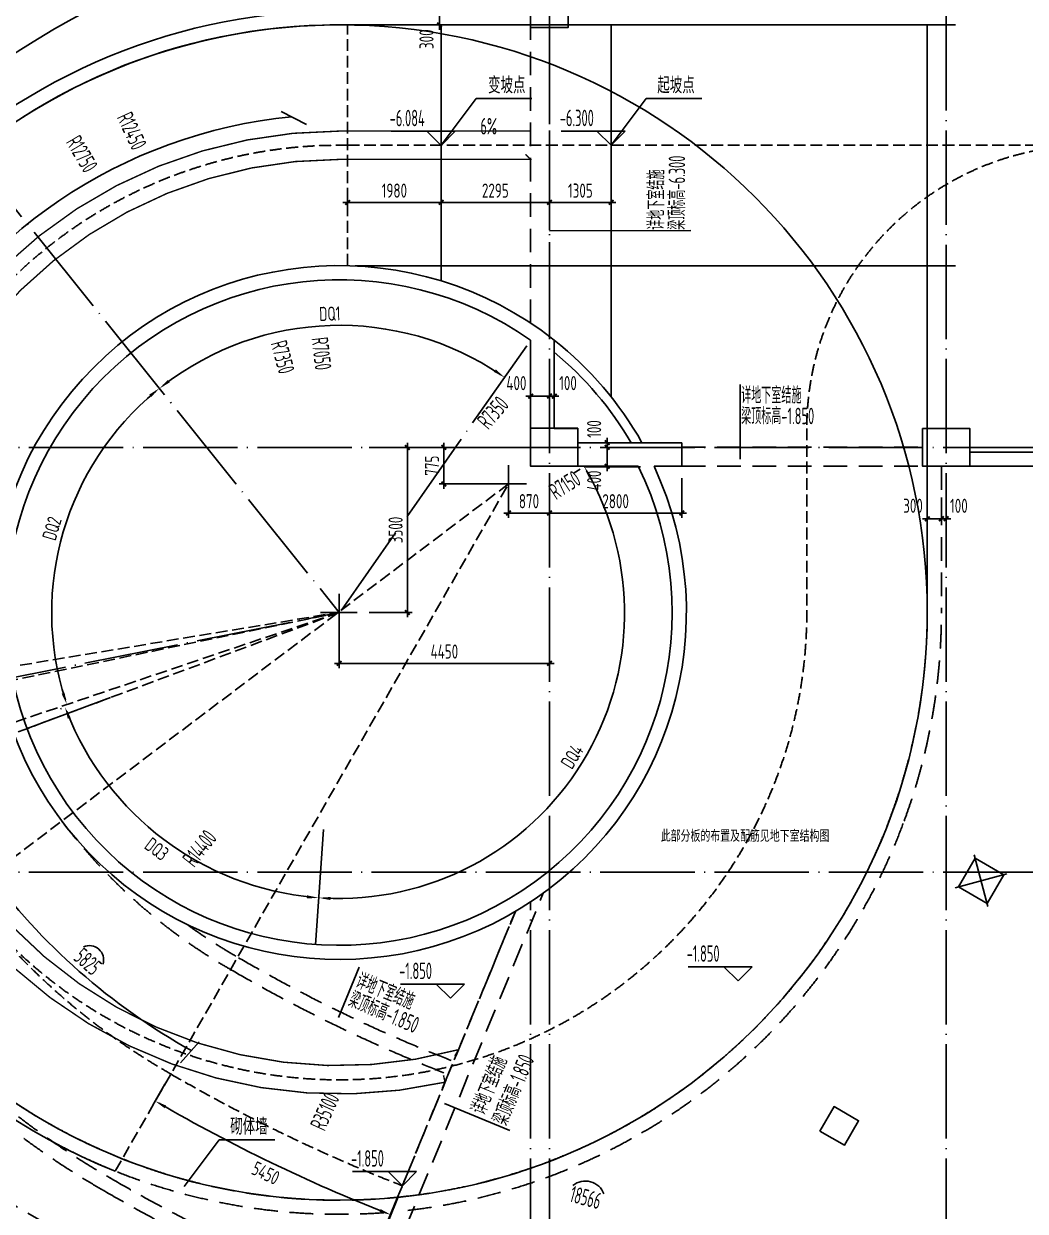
# Model space of a CAD drawing. Extents: x -351812 to 1760238, y -3195696 to 63241.
# Drawn here: x 452041 to 473246, y -1624896 to -1599737 of the extents above; entities that cross this region are included whole.
import ezdxf

# ---------------------------------------------------------------- set-up
doc = ezdxf.new("R2010")
doc.units = 0
doc.header["$LTSCALE"] = 1000
doc.header["$MEASUREMENT"] = 0
for name, pattern in [('DASH', [0.35, 0.25, -0.1]), ('DASHED', [0.75, 0.5, -0.25]), ('DOTE', [2.42, 2, -0.2, 0.02, -0.2])]:
    doc.linetypes.add(name, pattern=pattern)
for name, color, linetype in [('01-标注_尺寸', 124, 'Continuous'), ('01-标注_标高', 200, 'Continuous'), ('01-标注_符号', 200, 'Continuous'), ('02-TEXT_标注', 130, 'Continuous'), ('A-E_楼梯', 171, 'Continuous'), ('A_AXIS-轴线', 1, 'DOTE'), ('A_STR-砌块墙', 121, 'Continuous'), ('A_STR-砼墙', 51, 'Continuous'), ('A_STR-砼柱', 51, 'Continuous'), ('BEAM', 4, 'DASHED'), ('DIM', 3, 'Continuous'), ('FLOOR_REIN', 1, 'Continuous'), ('FLOOR_UP_REIN', 13, 'Continuous'), ('TEXT', 7, 'Continuous')]:
    doc.layers.add(name, color=color, linetype=linetype)
doc.layers.add('04-不打印_辅助线', color=165, linetype='Continuous', plot=False)
doc.layers.add('DIM_MODI', color=6, linetype='Continuous', plot=False)
doc.styles.add('_TCH_DIM', font='ROS1', dxfattribs={"width": 0.8, "bigfont": 'JD'})
doc.styles.add('TSSD_Dimension', font='tssdeng.shx', dxfattribs={"width": 0.7, "bigfont": 'hztxt.shx'})
doc.styles.add('TSSD_Rein', font='tssdeng.shx', dxfattribs={"width": 0.7, "bigfont": 'hztxt.shx'})
doc.dimstyles.new('TSAN_100_100', dxfattribs={"dimtxt": 300, "dimasz": 100, "dimexe": 100, "dimexo": 250, "dimgap": 100, "dimtad": 2, "dimzin": 0, "dimdsep": 46, "dimtxsty": 'TSSD_Dimension', "dimblk": 'CLOSEDBLANK', "dimcen": 0, "dimdle": 100, "dimclrt": 7, "dimazin": 0, "dimtfac": 1, "dimtix": 1, "dimtmove": 2, "dimatfit": 3, "dimldrblk": 'CLOSEDBLANK', "dimfxl": 1, "dimtolj": 1, "dimtzin": 0, "dimarcsym": 0})
doc.dimstyles.new('TSAN_50_100', dxfattribs={"dimtxt": 350, "dimasz": 100, "dimexe": 100, "dimexo": 250, "dimgap": 100, "dimtad": 2, "dimlfac": 0.5, "dimzin": 0, "dimdsep": 46, "dimtxsty": 'TSSD_Dimension', "dimblk": 'CLOSEDBLANK', "dimblk1": 'CLOSEDBLANK', "dimblk2": 'CLOSEDBLANK', "dimcen": 0, "dimdle": 100, "dimclrt": 7, "dimadec": 0, "dimazin": 0, "dimtfac": 1, "dimtdec": 0, "dimtix": 1, "dimtmove": 2, "dimatfit": 3, "dimldrblk": 'CLOSEDBLANK', "dimfxl": 1, "dimtolj": 1, "dimtzin": 0, "dimarcsym": 0})
doc.dimstyles.new('TSSD_100_100', dxfattribs={"dimtxt": 300, "dimasz": 100, "dimexe": 100, "dimexo": 250, "dimgap": 100, "dimtad": 1, "dimdec": 0, "dimzin": 0, "dimdsep": 46, "dimtxsty": 'TSSD_Dimension', "dimblk": 'ARCHTICK', "dimblk1": 'ARCHTICK', "dimblk2": 'ARCHTICK', "dimcen": 0, "dimdle": 100, "dimclrt": 7, "dimadec": 0, "dimazin": 0, "dimtfac": 1, "dimtdec": 0, "dimtix": 1, "dimtmove": 2, "dimatfit": 3, "dimfxl": 1, "dimtolj": 1, "dimtzin": 0, "dimarcsym": 0})

# ---------------------------------------------------------------- blocks, each defined once
blk = doc.blocks.new('_ClosedBlank')
at = {"color": 0}
blk.add_lwpolyline([(0, 0, 0, 0.658, 0), (-2.5, 0, 0.658, 0.658, 0)], format="xyseb", dxfattribs=at)
blk = doc.blocks.new('*D231')
at = {"layer": 'Defpoints', "color": 0, "transparency": 16777216}
for p in [(662275, -1615484), (659355, -1615724), (663898, -1616441), (660231, -1617603), (666712, -1629133)]:
    blk.add_point(p, dxfattribs=at)
at = {"layer": 'DIM', "color": 0, "lineweight": -2, "transparency": 16777216}
blk.add_line((663844, -1616197), (663588, -1615040), dxfattribs=at)
blk.add_arc((667720, -1633681), 18994, 102.8017, 114.6769, dxfattribs=at)
at = {"layer": 'DIM', "color": 0, "lineweight": -2, "transparency": 16777216, "xscale": 100, "yscale": 100, "zscale": 100}
for p, rotation in [((663609, -1615137), 12.65083856038413), ((659700, -1616464), 204.8277665480885)]:
    blk.add_blockref('_ClosedBlank', p, dxfattribs=dict(at, rotation=rotation))
blk = doc.blocks.new('*D232')
at = {"layer": 'Defpoints', "color": 0, "transparency": 16777216}
for p in [(659355, -1615724), (657265, -1617487), (660231, -1617603), (653938, -1621626), (662721, -1631210)]:
    blk.add_point(p, dxfattribs=at)
at = {"layer": 'DIM', "color": 0, "lineweight": -2, "transparency": 16777216}
blk.add_line((653769, -1621442), (652965, -1620564), dxfattribs=at)
blk.add_arc((670550, -1639755), 25929, 115.1996, 132.279, dxfattribs=at)
at = {"layer": 'DIM', "color": 0, "lineweight": -2, "transparency": 16777216, "xscale": 100, "yscale": 100, "zscale": 100}
for p, rotation in [((659600, -1616250), 25.08907469892054), ((653032, -1620637), 222.3895292375906)]:
    blk.add_blockref('_ClosedBlank', p, dxfattribs=dict(at, rotation=rotation))
blk = doc.blocks.new('_FZHK')
blk.add_lwpolyline([(-0.5, -0.5), (0.5, -0.5), (0.5, 0.5), (-0.5, 0.5)], close=True)
blk = doc.blocks.new('700x700方柱')
at = {"layer": '04-不打印_辅助线'}
for p, q in [((-400, -400), (400, 400)), ((-400, 400), (400, -400))]:
    blk.add_line(p, q, dxfattribs=at)
at = {"layer": 'A_STR-砼柱', "xscale": 700, "yscale": 700, "zscale": 700}
blk.add_blockref('_FZHK', (0, 0), dxfattribs=at)
blk = doc.blocks.new('_ArchTick')
at = {"color": 0, "linetype": 'ByBlock', "const_width": 0.4}
blk.add_lwpolyline([(-0.5, -0.5), (0.5, 0.5)], dxfattribs=at)
blk = doc.blocks.new('*D404')
at = {"layer": '01-标注_尺寸', "color": 0, "lineweight": -2, "transparency": 16777216}
for p, q in [((458798, -1603522), (460978, -1603522)), ((458898, -1603740), (458898, -1603422)), ((460878, -1603740), (460878, -1603422))]:
    blk.add_line(p, q, dxfattribs=at)
at = {"layer": 'Defpoints', "color": 0, "transparency": 16777216}
for p in [(460878, -1603522), (458898, -1603990), (460878, -1603990)]:
    blk.add_point(p, dxfattribs=at)
at = {"layer": '01-标注_尺寸', "color": 0, "lineweight": -2, "transparency": 16777216, "xscale": 100, "yscale": 100, "zscale": 100, "rotation": 180}
blk.add_blockref('_ArchTick', (458898, -1603522), dxfattribs=at)
at = {"layer": '01-标注_尺寸', "color": 0, "lineweight": -2, "transparency": 16777216, "xscale": 100, "yscale": 100, "zscale": 100}
blk.add_blockref('_ArchTick', (460878, -1603522), dxfattribs=at)
at = {"layer": '01-标注_尺寸', "color": 7, "transparency": 16777216, "insert": (459888, -1603272), "char_height": 300, "attachment_point": 5, "style": 'TSSD_Dimension'}
blk.add_mtext('\\A1;1980', dxfattribs=at)
blk = doc.blocks.new('*D405')
at = {"layer": '01-标注_尺寸', "color": 0, "lineweight": -2, "transparency": 16777216}
for p, q in [((460778, -1603522), (463273, -1603522)), ((460878, -1603740), (460878, -1603422)), ((463173, -1603740), (463173, -1603422))]:
    blk.add_line(p, q, dxfattribs=at)
at = {"layer": 'Defpoints', "color": 0, "transparency": 16777216}
for p in [(463173, -1603522), (460878, -1603990), (463173, -1603990)]:
    blk.add_point(p, dxfattribs=at)
at = {"layer": '01-标注_尺寸', "color": 0, "lineweight": -2, "transparency": 16777216, "xscale": 100, "yscale": 100, "zscale": 100, "rotation": 180}
blk.add_blockref('_ArchTick', (460878, -1603522), dxfattribs=at)
at = {"layer": '01-标注_尺寸', "color": 0, "lineweight": -2, "transparency": 16777216, "xscale": 100, "yscale": 100, "zscale": 100}
blk.add_blockref('_ArchTick', (463173, -1603522), dxfattribs=at)
at = {"layer": '01-标注_尺寸', "color": 7, "transparency": 16777216, "insert": (462026, -1603272), "char_height": 300, "attachment_point": 5, "style": 'TSSD_Dimension'}
blk.add_mtext('\\A1;2295', dxfattribs=at)
blk = doc.blocks.new('*D406')
at = {"layer": '01-标注_尺寸', "color": 0, "lineweight": -2, "transparency": 16777216}
for p, q in [((463073, -1603522), (464578, -1603522)), ((463173, -1603740), (463173, -1603422)), ((464478, -1603740), (464478, -1603422))]:
    blk.add_line(p, q, dxfattribs=at)
at = {"layer": 'Defpoints', "color": 0, "transparency": 16777216}
for p in [(464478, -1603522), (463173, -1603990), (464478, -1603990)]:
    blk.add_point(p, dxfattribs=at)
at = {"layer": '01-标注_尺寸', "color": 0, "lineweight": -2, "transparency": 16777216, "xscale": 100, "yscale": 100, "zscale": 100, "rotation": 180}
blk.add_blockref('_ArchTick', (463173, -1603522), dxfattribs=at)
at = {"layer": '01-标注_尺寸', "color": 0, "lineweight": -2, "transparency": 16777216, "xscale": 100, "yscale": 100, "zscale": 100}
blk.add_blockref('_ArchTick', (464478, -1603522), dxfattribs=at)
at = {"layer": '01-标注_尺寸', "color": 7, "transparency": 16777216, "insert": (463826, -1603272), "char_height": 300, "attachment_point": 5, "style": 'TSSD_Dimension'}
blk.add_mtext('\\A1;1305', dxfattribs=at)
blk = doc.blocks.new('*D409')
at = {"layer": '01-标注_尺寸', "color": 0, "lineweight": -2, "transparency": 16777216}
for p, q in [((460936, -1609588), (460936, -1608613)), ((462053, -1608713), (460836, -1608713)), ((462053, -1609488), (460836, -1609488))]:
    blk.add_line(p, q, dxfattribs=at)
at = {"layer": 'Defpoints', "color": 0, "transparency": 16777216}
for p in [(460936, -1608713), (462303, -1608713), (462303, -1609488)]:
    blk.add_point(p, dxfattribs=at)
at = {"layer": '01-标注_尺寸', "color": 0, "lineweight": -2, "transparency": 16777216, "xscale": 100, "yscale": 100, "zscale": 100}
for p, rotation in [((460936, -1608713), 90), ((460936, -1609488), 270)]:
    blk.add_blockref('_ArchTick', p, dxfattribs=dict(at, rotation=rotation))
at = {"layer": '01-标注_尺寸', "color": 7, "transparency": 16777216, "insert": (460686, -1609100), "char_height": 300, "attachment_point": 5, "rotation": 90, "style": 'TSSD_Dimension'}
blk.add_mtext('\\A1;775', dxfattribs=at)
blk = doc.blocks.new('*D410')
at = {"layer": '01-标注_尺寸', "color": 0, "lineweight": -2, "transparency": 16777216}
for p, q in [((462303, -1609738), (462303, -1610203)), ((463173, -1609738), (463173, -1610203)), ((462203, -1610103), (463273, -1610103))]:
    blk.add_line(p, q, dxfattribs=at)
at = {"layer": 'Defpoints', "color": 0, "transparency": 16777216}
for p in [(462303, -1609488), (463173, -1609488), (463173, -1610103)]:
    blk.add_point(p, dxfattribs=at)
at = {"layer": '01-标注_尺寸', "color": 0, "lineweight": -2, "transparency": 16777216, "xscale": 100, "yscale": 100, "zscale": 100, "rotation": 180}
blk.add_blockref('_ArchTick', (462303, -1610103), dxfattribs=at)
at = {"layer": '01-标注_尺寸', "color": 0, "lineweight": -2, "transparency": 16777216, "xscale": 100, "yscale": 100, "zscale": 100}
blk.add_blockref('_ArchTick', (463173, -1610103), dxfattribs=at)
at = {"layer": '01-标注_尺寸', "color": 7, "transparency": 16777216, "insert": (462738, -1609853), "char_height": 300, "attachment_point": 5, "style": 'TSSD_Dimension'}
blk.add_mtext('\\A1;870', dxfattribs=at)
blk = doc.blocks.new('*D411')
at = {"layer": '01-标注_尺寸', "color": 0, "lineweight": -2, "transparency": 16777216}
for p, q in [((463173, -1609363), (463173, -1610203)), ((465974, -1609363), (465974, -1610203)), ((463073, -1610103), (466074, -1610103))]:
    blk.add_line(p, q, dxfattribs=at)
at = {"layer": 'Defpoints', "color": 0, "transparency": 16777216}
for p in [(463173, -1609113), (465974, -1609113), (465974, -1610103)]:
    blk.add_point(p, dxfattribs=at)
at = {"layer": '01-标注_尺寸', "color": 0, "lineweight": -2, "transparency": 16777216, "xscale": 100, "yscale": 100, "zscale": 100, "rotation": 180}
blk.add_blockref('_ArchTick', (463173, -1610103), dxfattribs=at)
at = {"layer": '01-标注_尺寸', "color": 0, "lineweight": -2, "transparency": 16777216, "xscale": 100, "yscale": 100, "zscale": 100}
blk.add_blockref('_ArchTick', (465974, -1610103), dxfattribs=at)
at = {"layer": '01-标注_尺寸', "color": 7, "transparency": 16777216, "insert": (464573, -1609853), "char_height": 300, "attachment_point": 5, "style": 'TSSD_Dimension'}
blk.add_mtext('\\A1;2800', dxfattribs=at)
blk = doc.blocks.new('*D412')
at = {"layer": '01-标注_尺寸', "color": 0, "lineweight": -2, "transparency": 16777216}
for p, q in [((462773, -1607355), (462773, -1607726)), ((463173, -1607355), (463173, -1607726)), ((462673, -1607626), (463273, -1607626))]:
    blk.add_line(p, q, dxfattribs=at)
at = {"layer": 'Defpoints', "color": 0, "transparency": 16777216}
for p in [(462773, -1607105), (463173, -1607105), (463173, -1607626)]:
    blk.add_point(p, dxfattribs=at)
at = {"layer": '01-标注_尺寸', "color": 0, "lineweight": -2, "transparency": 16777216, "xscale": 100, "yscale": 100, "zscale": 100, "rotation": 180}
blk.add_blockref('_ArchTick', (462773, -1607626), dxfattribs=at)
at = {"layer": '01-标注_尺寸', "color": 0, "lineweight": -2, "transparency": 16777216, "xscale": 100, "yscale": 100, "zscale": 100}
blk.add_blockref('_ArchTick', (463173, -1607626), dxfattribs=at)
at = {"layer": '01-标注_尺寸', "color": 7, "transparency": 16777216, "insert": (462472, -1607351), "char_height": 300, "attachment_point": 5, "style": 'TSSD_Dimension'}
blk.add_mtext('\\A1;400', dxfattribs=at)
blk = doc.blocks.new('*D413')
at = {"layer": '01-标注_尺寸', "color": 0, "lineweight": -2, "transparency": 16777216}
for p, q in [((463173, -1607355), (463173, -1607726)), ((463273, -1607355), (463273, -1607726)), ((463173, -1607626), (463073, -1607626)), ((463173, -1607626), (463273, -1607626)), ((463273, -1607626), (463373, -1607626))]:
    blk.add_line(p, q, dxfattribs=at)
at = {"layer": 'Defpoints', "color": 0, "transparency": 16777216}
for p in [(463173, -1607105), (463273, -1607105), (463273, -1607626)]:
    blk.add_point(p, dxfattribs=at)
at = {"layer": '01-标注_尺寸', "color": 0, "lineweight": -2, "transparency": 16777216, "xscale": 100, "yscale": 100, "zscale": 100}
blk.add_blockref('_ArchTick', (463173, -1607626), dxfattribs=at)
at = {"layer": '01-标注_尺寸', "color": 0, "lineweight": -2, "transparency": 16777216, "xscale": 100, "yscale": 100, "zscale": 100, "rotation": 180}
blk.add_blockref('_ArchTick', (463273, -1607626), dxfattribs=at)
at = {"layer": '01-标注_尺寸', "color": 7, "transparency": 16777216, "insert": (463564, -1607351), "char_height": 300, "attachment_point": 5, "style": 'TSSD_Dimension'}
blk.add_mtext('\\A1;100', dxfattribs=at)
blk = doc.blocks.new('*D414')
at = {"layer": '01-标注_尺寸', "color": 0, "lineweight": -2, "transparency": 16777216}
for p, q in [((464393, -1609213), (464393, -1608613)), ((464969, -1608713), (464293, -1608713)), ((464969, -1609113), (464293, -1609113))]:
    blk.add_line(p, q, dxfattribs=at)
at = {"layer": 'Defpoints', "color": 0, "transparency": 16777216}
for p in [(464393, -1608713), (465219, -1608713), (465219, -1609113)]:
    blk.add_point(p, dxfattribs=at)
at = {"layer": '01-标注_尺寸', "color": 0, "lineweight": -2, "transparency": 16777216, "xscale": 100, "yscale": 100, "zscale": 100}
for p, rotation in [((464393, -1608713), 90), ((464393, -1609113), 270)]:
    blk.add_blockref('_ArchTick', p, dxfattribs=dict(at, rotation=rotation))
at = {"layer": '01-标注_尺寸', "color": 7, "transparency": 16777216, "insert": (464118, -1609415), "char_height": 300, "attachment_point": 5, "rotation": 90, "style": 'TSSD_Dimension'}
blk.add_mtext('\\A1;400', dxfattribs=at)
blk = doc.blocks.new('*D415')
at = {"layer": '01-标注_尺寸', "color": 0, "lineweight": -2, "transparency": 16777216}
for p, q in [((464969, -1608613), (464293, -1608613)), ((464393, -1608613), (464393, -1608513)), ((464393, -1608713), (464393, -1608613)), ((464969, -1608713), (464293, -1608713)), ((464393, -1608713), (464393, -1608813))]:
    blk.add_line(p, q, dxfattribs=at)
at = {"layer": 'Defpoints', "color": 0, "transparency": 16777216}
for p in [(464393, -1608613), (465219, -1608613), (465219, -1608713)]:
    blk.add_point(p, dxfattribs=at)
at = {"layer": '01-标注_尺寸', "color": 0, "lineweight": -2, "transparency": 16777216, "xscale": 100, "yscale": 100, "zscale": 100}
for p, rotation in [((464393, -1608613), 270), ((464393, -1608713), 90)]:
    blk.add_blockref('_ArchTick', p, dxfattribs=dict(at, rotation=rotation))
at = {"layer": '01-标注_尺寸', "color": 7, "transparency": 16777216, "insert": (464118, -1608323), "char_height": 300, "attachment_point": 5, "rotation": 90, "style": 'TSSD_Dimension'}
blk.add_mtext('\\A1;100', dxfattribs=at)
blk = doc.blocks.new('*D416')
at = {"layer": '01-标注_尺寸', "color": 0, "lineweight": -2, "transparency": 16777216}
for p, q in [((471172, -1609777), (471172, -1610324)), ((471472, -1609777), (471472, -1610324)), ((471072, -1610224), (471572, -1610224))]:
    blk.add_line(p, q, dxfattribs=at)
at = {"layer": 'Defpoints', "color": 0, "transparency": 16777216}
for p in [(471172, -1609527), (471472, -1609527), (471472, -1610224)]:
    blk.add_point(p, dxfattribs=at)
at = {"layer": '01-标注_尺寸', "color": 0, "lineweight": -2, "transparency": 16777216, "xscale": 100, "yscale": 100, "zscale": 100}
for p, rotation in [((471172, -1610224), 179.976100455434), ((471472, -1610224), 359.976100455434)]:
    blk.add_blockref('_ArchTick', p, dxfattribs=dict(at, rotation=rotation))
at = {"layer": '01-标注_尺寸', "color": 7, "transparency": 16777216, "insert": (470870, -1609949), "char_height": 300, "attachment_point": 5, "rotation": 359.9761, "style": 'TSSD_Dimension'}
blk.add_mtext('\\A1;300', dxfattribs=at)
blk = doc.blocks.new('*D417')
at = {"layer": '01-标注_尺寸', "color": 0, "lineweight": -2, "transparency": 16777216}
for p, q in [((471472, -1609777), (471472, -1610324)), ((471572, -1609777), (471572, -1610324)), ((471472, -1610224), (471372, -1610224)), ((471472, -1610224), (471572, -1610224)), ((471572, -1610224), (471672, -1610225))]:
    blk.add_line(p, q, dxfattribs=at)
at = {"layer": 'Defpoints', "color": 0, "transparency": 16777216}
for p in [(471472, -1609527), (471573, -1609527), (471572, -1610224)]:
    blk.add_point(p, dxfattribs=at)
at = {"layer": '01-标注_尺寸', "color": 0, "lineweight": -2, "transparency": 16777216, "xscale": 100, "yscale": 100, "zscale": 100}
for p, rotation in [((471472, -1610224), 359.9761004554954), ((471572, -1610224), 179.9761004554954)]:
    blk.add_blockref('_ArchTick', p, dxfattribs=dict(at, rotation=rotation))
at = {"layer": '01-标注_尺寸', "color": 7, "transparency": 16777216, "insert": (471841, -1609950), "char_height": 300, "attachment_point": 5, "rotation": 359.9761, "style": 'TSSD_Dimension'}
blk.add_mtext('\\A1;100', dxfattribs=at)
blk = doc.blocks.new('*D418')
at = {"layer": '01-标注_尺寸', "color": 0, "lineweight": -2, "transparency": 16777216}
for p, q in [((461477, -1599463), (460743, -1599463)), ((460843, -1599863), (460843, -1599363)), ((461477, -1599763), (460743, -1599763))]:
    blk.add_line(p, q, dxfattribs=at)
at = {"layer": 'Defpoints', "color": 0, "transparency": 16777216}
for p in [(460843, -1599463), (461727, -1599463), (461727, -1599763)]:
    blk.add_point(p, dxfattribs=at)
at = {"layer": '01-标注_尺寸', "color": 0, "lineweight": -2, "transparency": 16777216, "xscale": 100, "yscale": 100, "zscale": 100}
for p, rotation in [((460843, -1599463), 90), ((460843, -1599763), 270)]:
    blk.add_blockref('_ArchTick', p, dxfattribs=dict(at, rotation=rotation))
at = {"layer": '01-标注_尺寸', "color": 7, "transparency": 16777216, "insert": (460568, -1600064), "char_height": 300, "attachment_point": 5, "rotation": 90, "style": 'TSSD_Dimension'}
blk.add_mtext('\\A1;300', dxfattribs=at)
blk = doc.blocks.new('*D427')
at = {"layer": '01-标注_尺寸', "color": 0, "lineweight": -2, "transparency": 16777216}
for p, q in [((458721, -1612444), (458721, -1613388)), ((463173, -1612444), (463173, -1613388)), ((458621, -1613288), (463273, -1613288))]:
    blk.add_line(p, q, dxfattribs=at)
at = {"layer": 'Defpoints', "color": 0, "transparency": 16777216}
for p in [(458721, -1612194), (463173, -1612194), (463173, -1613288)]:
    blk.add_point(p, dxfattribs=at)
at = {"layer": '01-标注_尺寸', "color": 0, "lineweight": -2, "transparency": 16777216, "xscale": 100, "yscale": 100, "zscale": 100, "rotation": 180}
blk.add_blockref('_ArchTick', (458721, -1613288), dxfattribs=at)
at = {"layer": '01-标注_尺寸', "color": 0, "lineweight": -2, "transparency": 16777216, "xscale": 100, "yscale": 100, "zscale": 100}
blk.add_blockref('_ArchTick', (463173, -1613288), dxfattribs=at)
at = {"layer": '01-标注_尺寸', "color": 7, "transparency": 16777216, "insert": (460947, -1613038), "char_height": 300, "attachment_point": 5, "style": 'TSSD_Dimension'}
blk.add_mtext('\\A1;4450', dxfattribs=at)
blk = doc.blocks.new('*D428')
at = {"layer": '01-标注_尺寸', "color": 0, "lineweight": -2, "transparency": 16777216}
for p, q in [((460164, -1612311), (460164, -1608613)), ((459351, -1608713), (460264, -1608713)), ((459351, -1612211), (460264, -1612211))]:
    blk.add_line(p, q, dxfattribs=at)
at = {"layer": 'Defpoints', "color": 0, "transparency": 16777216}
for p in [(459101, -1608713), (460164, -1608713), (459101, -1612211)]:
    blk.add_point(p, dxfattribs=at)
at = {"layer": '01-标注_尺寸', "color": 0, "lineweight": -2, "transparency": 16777216, "xscale": 100, "yscale": 100, "zscale": 100}
for p, rotation in [((460164, -1608713), 90), ((460164, -1612211), 270)]:
    blk.add_blockref('_ArchTick', p, dxfattribs=dict(at, rotation=rotation))
at = {"layer": '01-标注_尺寸', "color": 7, "transparency": 16777216, "insert": (459914, -1610462), "char_height": 300, "attachment_point": 5, "rotation": 90, "style": 'TSSD_Dimension'}
blk.add_mtext('\\A1;3500', dxfattribs=at)
blk = doc.blocks.new('*D349')
at = {"layer": 'Defpoints', "color": 0, "transparency": 16777216}
for p in [(472829, -1591664), (455155, -1621988), (456444, -1623449), (460057, -1624356)]:
    blk.add_point(p, dxfattribs=at)
at = {"layer": 'DIM', "color": 0, "lineweight": -2, "transparency": 16777216}
for p, q in [((455029, -1622204), (454772, -1622645)), ((459966, -1624589), (459780, -1625065))]:
    blk.add_line(p, q, dxfattribs=at)
blk.add_arc((472829, -1591664), 35760, 239.9242, 248.5002, dxfattribs=at)
at = {"layer": 'DIM', "color": 0, "lineweight": -2, "transparency": 16777216, "xscale": 100, "yscale": 100, "zscale": 100}
for p, rotation in [((454822, -1622559), 149.8440523097592), ((459817, -1624972), 338.5803286488447)]:
    blk.add_blockref('_ClosedBlank', p, dxfattribs=dict(at, rotation=rotation))
at = {"layer": 'DIM', "color": 7, "transparency": 16777216, "insert": (457164, -1624088), "char_height": 300, "attachment_point": 5, "rotation": 334.2122, "style": 'TSSD_Dimension'}
blk.add_mtext('\\A1;5450', dxfattribs=at)
blk = doc.blocks.new('*D508')
at = {"layer": 'Defpoints', "color": 0, "transparency": 16777216}
for p in [(463909, -1609122), (458712, -1612220), (462402, -1617015), (458287, -1618255)]:
    blk.add_point(p, dxfattribs=at)
at = {"layer": 'DIM', "color": 0, "lineweight": -2, "transparency": 16777216}
for p, q in [((463694, -1609250), (463823, -1609173)), ((458304, -1618006), (458294, -1618156))]:
    blk.add_line(p, q, dxfattribs=at)
blk.add_arc((458712, -1612220), 6050, 266.9129, 29.8599, dxfattribs=at)
at = {"layer": 'DIM', "color": 0, "lineweight": -2, "transparency": 16777216, "xscale": 100, "yscale": 100, "zscale": 100}
for p, rotation in [((463909, -1609122), 120.3334637267242), ((458287, -1618255), 176.4393372924937)]:
    blk.add_blockref('_ClosedBlank', p, dxfattribs=dict(at, rotation=rotation))
at = {"layer": 'DIM', "color": 7, "transparency": 16777216, "insert": (463652, -1615261), "char_height": 300, "attachment_point": 5, "rotation": 58.3864, "style": 'TSSD_Dimension'}
blk.add_mtext('\\A1;DQ4', dxfattribs=at)
blk = doc.blocks.new('*D509')
at = {"layer": 'Defpoints', "color": 0, "transparency": 16777216}
for p in [(458752, -1612045), (453072, -1614157), (454136, -1616226), (458299, -1618087)]:
    blk.add_point(p, dxfattribs=at)
at = {"layer": 'DIM', "color": 0, "lineweight": -2, "transparency": 16777216}
for p, q in [((452838, -1614244), (452820, -1614250)), ((458280, -1618337), (458279, -1618355))]:
    blk.add_line(p, q, dxfattribs=at)
blk.add_arc((458752, -1612045), 6228, 201.3166, 264.7904, dxfattribs=at)
at = {"layer": 'DIM', "color": 0, "lineweight": -2, "transparency": 16777216, "xscale": 100, "yscale": 100, "zscale": 100}
for p, rotation in [((452914, -1614215), 110.8566846780714), ((458286, -1618256), 355.2503691361796)]:
    blk.add_blockref('_ClosedBlank', p, dxfattribs=dict(at, rotation=rotation))
at = {"layer": 'DIM', "color": 7, "transparency": 16777216, "insert": (454858, -1617222), "char_height": 300, "attachment_point": 5, "rotation": 323.0535, "style": 'TSSD_Dimension'}
blk.add_mtext('\\A1;DQ3', dxfattribs=at)
blk = doc.blocks.new('*D510')
at = {"layer": 'Defpoints', "color": 0, "transparency": 16777216}
for p in [(458278, -1597650), (462773, -1599814), (450744, -1602265), (462773, -1606079), (458721, -1612211)]:
    blk.add_point(p, dxfattribs=at)
at = {"layer": 'DIM', "color": 0, "lineweight": -2, "transparency": 16777216}
for p, q in [((462773, -1599564), (462773, -1597041)), ((450588, -1602070), (450121, -1601488))]:
    blk.add_line(p, q, dxfattribs=at)
blk.add_arc((462773, -1617264), 20123, 90.2847, 128.4427, dxfattribs=at)
at = {"layer": 'DIM', "color": 0, "lineweight": -2, "transparency": 16777216, "xscale": 100, "yscale": 100, "zscale": 100}
for p, rotation in [((462773, -1597141), 0.1423487098073279), ((450184, -1601566), 218.585086427884)]:
    blk.add_blockref('_ClosedBlank', p, dxfattribs=dict(at, rotation=rotation))
at = {"layer": 'DIM', "color": 7, "transparency": 16777216, "insert": (456018, -1598044), "char_height": 300, "attachment_point": 5, "rotation": 19.3637, "style": 'TSSD_Dimension'}
blk.add_mtext('\\A1;DQ1', dxfattribs=at)
blk = doc.blocks.new('*D511')
at = {"layer": 'Defpoints', "color": 0, "transparency": 16777216}
for p in [(450744, -1602265), (453343, -1609356), (458721, -1612211), (458721, -1612211), (446925, -1616195)]:
    blk.add_point(p, dxfattribs=at)
at = {"layer": 'DIM', "color": 0, "lineweight": -2, "transparency": 16777216}
blk.add_arc((458721, -1612211), 6089, 129.6684, 197.7186, dxfattribs=at)
at = {"layer": 'DIM', "color": 0, "lineweight": -2, "transparency": 16777216, "xscale": 100, "yscale": 100, "zscale": 100}
for p, rotation in [((454912, -1607461), 39.19793834176323), ((452952, -1614159), 288.1891350001015)]:
    blk.add_blockref('_ClosedBlank', p, dxfattribs=dict(at, rotation=rotation))
at = {"layer": 'DIM', "color": 7, "transparency": 16777216, "insert": (452637, -1610431), "char_height": 300, "attachment_point": 5, "rotation": 73.6935, "style": 'TSSD_Dimension'}
blk.add_mtext('\\A1;DQ2', dxfattribs=at)
blk = doc.blocks.new('*D512')
at = {"layer": 'Defpoints', "color": 0, "transparency": 16777216}
for p in [(450744, -1602265), (459830, -1606227), (462774, -1606443), (458767, -1612158), (458721, -1612211)]:
    blk.add_point(p, dxfattribs=at)
at = {"layer": 'DIM', "color": 0, "lineweight": -2, "transparency": 16777216}
blk.add_arc((458726, -1612217), 6091, 55.9083, 127.7867, dxfattribs=at)
at = {"layer": 'DIM', "color": 0, "lineweight": -2, "transparency": 16777216, "xscale": 100, "yscale": 100, "zscale": 100}
for p, rotation in [((462222, -1607230), 325.4379510226016), ((454915, -1607465), 218.2570878905374)]:
    blk.add_blockref('_ClosedBlank', p, dxfattribs=dict(at, rotation=rotation))
at = {"layer": 'DIM', "color": 7, "transparency": 16777216, "insert": (458521, -1605880), "char_height": 300, "attachment_point": 5, "rotation": 1.8475, "style": 'TSSD_Dimension'}
blk.add_mtext('\\A1;DQ1', dxfattribs=at)
blk = doc.blocks.new('*D513')
at = {"layer": 'Defpoints', "color": 0, "transparency": 16777216}
for p in [(450744, -1602265), (446954, -1605301), (458721, -1612211), (458721, -1612211), (446217, -1614702)]:
    blk.add_point(p, dxfattribs=at)
at = {"layer": 'DIM', "color": 0, "lineweight": -2, "transparency": 16777216}
for p, q in [((450588, -1602070), (450121, -1601488)), ((445972, -1614751), (445240, -1614897))]:
    blk.add_line(p, q, dxfattribs=at)
blk.add_arc((458721, -1612211), 13646, 129.1473, 190.8464, dxfattribs=at)
at = {"layer": 'DIM', "color": 0, "lineweight": -2, "transparency": 16777216, "xscale": 100, "yscale": 100, "zscale": 100}
for p, rotation in [((450184, -1601566), 38.93738680931139), ((445338, -1614877), 281.0563292888535)]:
    blk.add_blockref('_ClosedBlank', p, dxfattribs=dict(at, rotation=rotation))
at = {"layer": 'DIM', "color": 7, "transparency": 16777216, "insert": (445663, -1607458), "char_height": 300, "attachment_point": 5, "rotation": 69.9969, "style": 'TSSD_Dimension'}
blk.add_mtext('\\A1;DQ2', dxfattribs=at)
blk = doc.blocks.new('A$C3939284C')
at = {"layer": 'A-E_楼梯'}
h = blk.add_hatch(dxfattribs=at)
h.set_pattern_fill('ANSI31', color=256, scale=100, angle=55)
h.set_pattern_definition([(100, (-169652.47, 1382345.4), (-156.33823, -27.566648), [])])
edge = h.paths.add_edge_path()
edge.add_arc((-7, -1), 12443, 189.4017, 191.7155, ccw=False)
edge.add_line((-12283, -2034), (-7252, -1199))
edge.add_line((-7252, -1199), (-7197, -1492))
edge.add_line((-7197, -1492), (-12191, -2528))
edge = h.paths.add_edge_path()
edge.add_arc((-17834, -4311), 5700, 20.4303, 22.3012)
edge.add_line((-12560, -2148), (-12565, -2150))
edge.add_line((-12565, -2150), (-12492, -2321))
at = {"layer": 'A-E_楼梯', "linetype": 'DASH'}
for p, q in [((-12283, -2034), (-25, 0)), ((-12191, -2528), (0, 0)), ((-12283, -2034), (-7254, -1199)), ((-12191, -2528), (-7199, -1493))]:
    blk.add_line(p, q, dxfattribs=at)
at = {"layer": 'A-E_楼梯'}
for p, q in [((-7252, -1199), (-12283, -2034)), ((-12191, -2528), (-7197, -1492))]:
    blk.add_line(p, q, dxfattribs=at)

msp = doc.modelspace()

# ---------------------------------------------------------------- linework, layer by layer
msp.add_line((471171.027, -1612211.268), (471171.027, -1599762.837))
at = {"layer": '01-标注_尺寸'}
for p, q in [((458025.062, -1601868.252), (457490.023, -1601595.384)), ((455362.27, -1621752.185), (455755.036, -1621305.917))]:
    msp.add_line(p, q, dxfattribs=at)
for points in [[(472829.315, -1591663.96, 0, 0, 0), (458418.683, -1623448.661, 66, 0, 0), (458336.098, -1623630.814, 0, 0, 0)], [(458721.034, -1612211.268, 0, 0, 0), (453581.647, -1601091.511, 66, 0, 0), (453497.738, -1600909.964, 0, 0, 0)], [(458721.042, -1612211.264, 0, 0, 0), (452341.342, -1601403.775, 66, 0, 0), (452239.673, -1601231.544, 0, 0, 0)], [(457712.732, -1601708.965, 0, 33, 0), (457613.237, -1601718.993, 33, 0, 0)], [(458721.034, -1612211.268, 0, 0, 0), (456863.501, -1605306.78, 66, 0, 0), (456811.542, -1605113.647, 0, 0, 0)], [(458721.034, -1612211.268, 0, 0, 0), (457926.162, -1605407.551, 66, 0, 0), (457902.954, -1605208.902, 0, 0, 0)], [(458721.034, -1612211.268, 0, 0, 0), (450793.08, -1606622.226, 66, 0, 0), (450629.617, -1606506.988, 0, 0, 0)], [(458721.034, -1612211.268, 0, 0, 0), (463387.645, -1606794.153, 66, 0, 0), (463518.179, -1606642.625, 0, 0, 0)], [(458721.034, -1612211.268, 0, 0, 0), (464583.417, -1608478.325, 66, 0, 0), (464752.118, -1608370.902, 0, 0, 0)], [(462303.135, -1609487.501, 0, 0, 0), (453497.425, -1620627.495, 66, 0, 0), (453373.4, -1620784.396, 0, 0, 0)], [(455502.763, -1621444.464, 33, 0, 0), (455589.867, -1621493.585, 0, 0, 0)]]:
    msp.add_lwpolyline(points, format="xyseb", dxfattribs=at)
for centre, radius, start, end in [((458721.034, -1612211.268), 10550.595, 95.484028, 210.4731414), ((462303.081, -1609487.577), 13755.416, 216.5090273, 240.7880641)]:
    msp.add_arc(centre, radius, start, end, dxfattribs=at)
at = {"layer": '01-标注_尺寸', "color": 0}
for centre, radius, start, end in [((453426.249, -1619573.581), 305.566, 343.944449, 113.3526424), ((463933.856, -1624672.847), 417.268, 20.4109487, 129.424723)]:
    msp.add_arc(centre, radius, start, end, dxfattribs=at)
at = {"layer": '01-标注_标高'}
for p, q in [((461175.808, -1602014.848), (459819.246, -1602014.809)), ((460875.799, -1602314.84), (460575.808, -1602014.831)), ((460875.799, -1602314.84), (461175.808, -1602014.848)), ((464777.709, -1602012.947), (463421.147, -1602012.908)), ((464477.7, -1602312.939), (464177.709, -1602012.93)), ((464477.7, -1602312.939), (464777.709, -1602012.947)), ((467465.065, -1619715.749), (466108.502, -1619715.709)), ((467165.056, -1620015.74), (466865.065, -1619715.732)), ((467165.056, -1620015.74), (467465.065, -1619715.749)), ((461375.497, -1620082.414), (460018.935, -1620082.375)), ((461075.489, -1620382.406), (460775.497, -1620082.397)), ((461075.489, -1620382.406), (461375.497, -1620082.414)), ((460357.013, -1624056.483), (459000.45, -1624056.444)), ((460057.004, -1624356.475), (459757.013, -1624056.466)), ((460057.004, -1624356.475), (460357.013, -1624056.483))]:
    msp.add_line(p, q, dxfattribs=at)
at = {"layer": '01-标注_符号', "linetype": 'DASH'}
for p, q in [((458897.803, -1604863.378), (458897.803, -1599762.837)), ((458896.803, -1602312.837), (476212.399, -1602312.837))]:
    msp.add_line(p, q, dxfattribs=at)
at = {"layer": '01-标注_符号'}
for p, q in [((459058.66, -1599762.837), (471768.804, -1599762.837)), ((460877.803, -1605184.53), (460877.803, -1599762.837)), ((464477.803, -1607640.326), (464477.803, -1599762.837)), ((460877.7, -1602312.939), (461622.075, -1601318.129)), ((461622.075, -1601318.129), (462795.504, -1601318.129)), ((464477.7, -1602312.939), (465222.075, -1601318.129)), ((465222.075, -1601318.129), (466395.504, -1601318.129)), ((459058.66, -1604862.837), (471768.804, -1604862.837)), ((455435.856, -1624374.362), (456180.23, -1623379.552)), ((456180.23, -1623379.552), (457353.659, -1623379.552))]:
    msp.add_line(p, q, dxfattribs=at)
msp.add_lwpolyline([(462091.339, -1601908.135, 0, 0, 0), (462840.522, -1601908.135, 80, 0, 0), (463140.522, -1601908.135, 0, 0, 0)], format="xyseb", dxfattribs=at)
at = {"layer": '01-标注_符号', "color": 2, "linetype": 'DASH'}
msp.add_lwpolyline([(476212.399, -1602312.837), (474621.027, -1602312.837, 0.414213562), (468621.027, -1608312.837), (468621.027, -1612211.268)], format="xyb", dxfattribs=at)
at = {"layer": '01-标注_符号'}
msp.add_circle((458721.034, -1612211.268), 12449.992, dxfattribs=at)
at = {"layer": '01-标注_符号', "linetype": 'DASH'}
for centre, radius, start, end in [((458721.034, -1612211.268), 9899.992, 88.9826952, 200.3965649), ((462303.081, -1609487.577), 14399.908, 217.0600683, 240.237023), ((472829.315, -1591663.96), 35098.904, 239.7639404, 248.6604405)]:
    msp.add_arc(centre, radius, start, end, dxfattribs=at)
at = {"layer": '01-标注_符号', "color": 2, "linetype": 'DASH'}
msp.add_arc((458721.034, -1612211.268), 9899.992, 216.9744742, 0, dxfattribs=at)
at = {"layer": '02-TEXT_标注'}
for p, q in [((466165.638, -1604120.508), (463173.262, -1604121.268)), ((467212.865, -1608964.023), (467212.532, -1607378.153)), ((459144.955, -1619721.628), (458703.306, -1620794.34)), ((460948.734, -1622612.018), (462334.001, -1623182.35))]:
    msp.add_line(p, q, dxfattribs=at)
at = {"layer": 'A-E_楼梯', "linetype": 'DASH'}
for p, q in [((462303.135, -1609487.501), (448776.986, -1619702.477)), ((453977.801, -1624046.138), (462303.135, -1609487.501)), ((458721.041, -1612211.264), (446925.448, -1616194.59)), ((458721.034, -1612211.268), (447051.611, -1616550.329)), ((459956.853, -1624599.782), (462449.537, -1618545.355))]:
    msp.add_line(p, q, dxfattribs=at)
at = {"layer": 'A_AXIS-轴线', "linetype": 'DOTE'}
for p, q in [((463173.256, -1628197.881), (463173.263, -1597153.249)), ((471573.256, -1628197.883), (471573.263, -1597153.251)), ((450744.424, -1602264.608), (458721.042, -1612211.284)), ((444887.134, -1608712.837), (475106.937, -1608712.837)), ((462303.135, -1609847.312), (462303.135, -1609092.595)), ((462683.568, -1609487.501), (461904.514, -1609487.501)), ((458721.042, -1612571.075), (458721.042, -1611816.358)), ((459101.474, -1612211.264), (458322.42, -1612211.264)), ((444887.131, -1617712.837), (475106.937, -1617712.837)), ((462773.256, -1628197.881), (462773.258, -1618343.305))]:
    msp.add_line(p, q, dxfattribs=at)
at = {"layer": 'A_AXIS-轴线'}
for p, q in [((458766.784, -1612158.161), (462773.72, -1606442.548)), ((446216.741, -1614702.234), (458721.042, -1612211.284))]:
    msp.add_line(p, q, dxfattribs=at)
at = {"layer": 'A_STR-砌块墙'}
for radius, start, end in [(7349.992, 29.3119137, 51.7266676), (7149.992, 30.2155151, 50.451979)]:
    msp.add_arc((458721.034, -1612211.268), radius, start, end, dxfattribs=at)
at = {"layer": 'A_STR-砼墙'}
for p, q in [((458918.678, -1599762.837), (458523.409, -1599762.837)), ((458918.678, -1599762.837), (462767.965, -1599762.837)), ((462773.72, -1606442.548), (462772.649, -1608963.167)), ((463273.72, -1606441.048), (463272.928, -1608307.147)), ((463772.107, -1608613.134), (465146.608, -1608612.978)), ((465146.647, -1608612.978), (465972.589, -1608612.978)), ((465972.589, -1608612.978), (465972.589, -1609112.978)), ((472071.903, -1608812.978), (473905.893, -1608812.978)), ((462772.649, -1608963.167), (462772.585, -1609112.915)), ((463055.097, -1609113.035), (462772.585, -1609112.915)), ((463771.748, -1609113.134), (465053.732, -1609112.989)), ((465386.092, -1609112.978), (465972.589, -1609112.978)), ((471472.337, -1609112.978), (473905.893, -1609112.978)), ((459086.064, -1626714.823), (459956.853, -1624599.782))]:
    msp.add_line(p, q, dxfattribs=at)
at = {"layer": 'A_STR-砼墙', "linetype": 'DASHED'}
for p, q in [((471172.337, -1609110.984), (471171.044, -1612212.643)), ((471472.337, -1609112.978), (471471.044, -1612212.723))]:
    msp.add_line(p, q, dxfattribs=at)
at = {"layer": 'A_STR-砼墙'}
for centre, radius, start, end in [((458721.044, -1612211.268), 12750, 90.8988007, 182.7840665), ((458721.044, -1612211.268), 12450, 90.9095654, 182.7298818), ((458721.034, -1612211.268), 7349.992, 51.7266676, 24.9316307), ((458721.034, -1612211.268), 7049.992, 54.9108998, 26.0702448), ((458721.044, -1612211.268), 12750, 193.0867396, 248.1598107)]:
    msp.add_arc(centre, radius, start, end, dxfattribs=at)
at = {"layer": 'A_STR-砼墙', "linetype": 'DASHED'}
for radius, start, end in [(12450, 339.715721, 359.9936704), (12750, 339.715721, 359.9934625), (12450, 191.8685116, 276.5536353), (12450, 276.5536353, 339.715721), (12750, 276.5536353, 339.715721), (12750, 241.6632561, 274.9799781)]:
    msp.add_arc((458721.044, -1612211.268), radius, start, end, dxfattribs=at)
at = {"layer": 'BEAM'}
for p, q in [((462773.262, -1606079.234), (462773.263, -1599813.605)), ((463173.261, -1606363.187), (463173.263, -1599813.605)), ((465972.589, -1608710.354), (471072.871, -1608710.354)), ((465972.589, -1609112.978), (471072.585, -1609110.913)), ((458693.967, -1628717.941), (463042.077, -1618156.911)), ((458339.457, -1628528.332), (462449.566, -1618545.375))]:
    msp.add_line(p, q, dxfattribs=at)
at = {"layer": 'BEAM', "color": 4}
msp.add_line((448879.261, -1623057.542), (456152.687, -1627259.613), dxfattribs=at)
at = {"layer": 'BEAM'}
for centre, radius, start, end in [((462303.135, -1609487.501), 11850, 217.0529822, 240.2369857), ((462303.135, -1609487.501), 11550, 233.8256287, 240.2369857), ((462303.125, -1609487.602), 17250, 216.0557827, 240.2369857), ((462303.125, -1609487.602), 16950, 217.0529822, 240.2369857), ((472829.315, -1591663.96), 32248.904, 239.7639404, 248.7521875), ((472829.315, -1591663.96), 32548.904, 239.7639404, 248.7417732), ((472829.344, -1591663.989), 37648.904, 239.7639404, 248.5901218), ((472829.344, -1591663.989), 37948.904, 239.7639404, 248.582471)]:
    msp.add_arc(centre, radius, start, end, dxfattribs=at)
at = {"layer": 'DIM'}
for p, q in [((463908.597, -1609121.892), (465098.079, -1609126.791)), ((452113.063, -1614668.321), (453877.421, -1614012.277)), ((458215.451, -1619252.846), (458390.196, -1616804.629))]:
    msp.add_line(p, q, dxfattribs=at)
at = {"layer": 'DIM_MODI', "color": 213}
msp.add_lwpolyline([(463272.602, -1608314.069), (463772.262, -1608313.867), (463772.38, -1608613.869)], dxfattribs=at)
at = {"layer": 'FLOOR_REIN', "const_width": 30}
msp.add_lwpolyline([(458721.034, -1602611.276, 1.142651216), (461243.842, -1621473.843), (461168.7, -1621603.665)], format="xyb", dxfattribs=at)
msp.add_lwpolyline([(458721.034, -1602611.276), (462772.311, -1602611.276), (462666.245, -1602505.21)], dxfattribs=at)
at = {"layer": 'FLOOR_UP_REIN', "const_width": 30}
msp.add_lwpolyline([(458721.034, -1602011.276, 1.117281452), (460960.348, -1622162.415), (460928.135, -1622015.915)], format="xyb", dxfattribs=at)
msp.add_lwpolyline([(458721.034, -1602011.276), (462772.304, -1602011.276), (462772.304, -1602161.276)], dxfattribs=at)

# ---------------------------------------------------------------- block references
msp.add_blockref('A$C3939284C', (458721.046, -1612211.264))
at = {"layer": 'A_STR-砼柱'}
for p, xscale, yscale, zscale, rotation in [((463168.438, -1599415.116), 801.1173475621757, 800.4500208275858, 800.4500208276677, 269.9591373269582), ((463272.537, -1608710.169), 806.0440107566598, 998.999999990454, 998.9999999904226, 269.9588719610588), ((471572.423, -1608710.711), 801.1173475710234, 999.1050972840749, 999.1050972840594, 269.9591373269504), ((469307.898, -1623088.643), 599.999999999996, 600, 599.999999999996, 329.9590178224285)]:
    msp.add_blockref('_FZHK', p, dxfattribs=dict(at, xscale=xscale, yscale=yscale, zscale=zscale, rotation=rotation))
at = {"layer": 'A_STR-砼柱', "rotation": 329.9591373306708}
msp.add_blockref('700x700方柱', (472311.592, -1617894.607), dxfattribs=at)

# ---------------------------------------------------------------- texts
at = {"layer": '01-标注_尺寸', "style": '_TCH_DIM', "width": 0.64}
for s, rotation, p in [('R12450', 294.8056819, (454004.759, -1601720.019)), ('R12750', 300.5535067, (452923.02, -1602245.676)), ('R7050', 276.6636067, (458132.11, -1606401.716)), ('R7350', 285.0579049, (457264.535, -1606508.305)), ('R7350', 49.2565252, (461879.801, -1608353.258)), ('R7150', 32.4874441, (463312.158, -1609833.913)), ('R14400', 51.6750672, (455651.178, -1617628.645)), ('R35100', 65.6112855, (458411.441, -1623212.817))]:
    msp.add_text(s, height=350, rotation=rotation, dxfattribs=at).set_placement(p)
at = {"layer": '01-标注_尺寸', "color": 0, "style": '_TCH_DIM', "width": 0.64}
for s, rotation, p in [('5825', 318.6485457, (453073.889, -1619555.781)), ('18566', 344.9178359, (463577.793, -1624688.469))]:
    msp.add_text(s, height=350, rotation=rotation, dxfattribs=at).set_placement(p)
at = {"layer": '02-TEXT_标注', "style": '_TCH_DIM'}
for s, height, width, p in [('变坡点', 347.2868, 0.8, (461872.209, -1601213.129)), ('起坡点', 347.2868, 0.8, (465454.845, -1601213.129)), ('6%', 350, 0.64, (461710.072, -1602083.135)), ('砌体墙', 347.2868, 0.8, (456413, -1623274.552))]:
    msp.add_text(s, height=height, dxfattribs=dict(at, width=width)).set_placement(p)
at = {"layer": '02-TEXT_标注', "style": '_TCH_DIM', "width": 0.64}
for s, rotation, p in [('-6.084', 359.9983269, (459789.249, -1601909.808)), ('-6.300', 359.9983269, (463391.15, -1601907.907)), ('梁顶标高-6.300', 90.0232046, (466046.198, -1604102.004)), ('详地下室结施', 90.0232046, (465607.087, -1604102.004)), ('详地下室结施', 0.0232046, (467231.369, -1607783.863)), ('梁顶标高-1.850', 0.0232046, (467231.369, -1608222.974)), ('-1.850', 359.9983269, (466078.505, -1619610.709)), ('-1.850', 359.9983269, (459988.938, -1619977.374)), ('详地下室结施', 337.6207427, (459042.275, -1620148.443)), ('梁顶标高-1.850', 337.6207427, (458884.326, -1620543.063)), ('详地下室结施', 67.6207427, (461809.645, -1622881.035)), ('梁顶标高-1.850', 67.6207427, (462270.947, -1623103.404)), ('-1.850', 359.9983269, (458970.453, -1623951.443))]:
    msp.add_text(s, height=350, rotation=rotation, dxfattribs=at).set_placement(p)
at = {"layer": 'TEXT', "style": 'TSSD_Rein', "width": 0.7}
msp.add_text('此部分板的布置及配筋见地下室结构图', height=250, dxfattribs=at).set_placement((465528.063, -1617069.753))

# ---------------------------------------------------------------- dimensions: what is measured, and where the dimension line sits
at = {"layer": '01-标注_尺寸'}
for base, p1, p2, angle, picture, middle in [((460843.321, -1599462.837), (461727.153, -1599762.837), (461727.153, -1599462.837), 90, '*D418', (460568.321, -1600064.437)), ((463173.261, -1607626.205), (462773.438, -1607104.973), (463173.261, -1607104.973), 359.9999868, '*D412', (462471.838, -1607351.205)), ((463273.217, -1607626.205), (463173.261, -1607104.973), (463273.217, -1607104.973), 359.9999868, '*D413', (463563.617, -1607351.205)), ((464392.564, -1608612.978), (465218.505, -1608712.837), (465218.505, -1608612.978), 90, '*D415', (464117.564, -1608322.578)), ((464392.564, -1608712.837), (465218.505, -1609112.978), (465218.505, -1608712.837), 90, '*D414', (464117.564, -1609414.578)), ((471471.873, -1610224.429), (471172.164, -1609527.265), (471472.164, -1609527.39), 359.9761005, '*D416', (470870.388, -1609949.178)), ((471572.214, -1610224.471), (471472.164, -1609527.39), (471572.504, -1609527.432), 359.9761005, '*D417', (471841.328, -1609949.583))]:
    dim = msp.add_linear_dim(base=base, p1=p1, p2=p2, angle=angle, dimstyle='TSSD_100_100', dxfattribs=at)
    dim.commit()
    dim.dimension.update_dxf_attribs({"geometry": picture, "text_midpoint": middle, "dimtype": 161})
for p1, p2, distance, picture, middle in [((458897.803, -1603990.163), (460877.803, -1603990.163), 467.79, '*D404', (459887.803, -1603272.373)), ((460877.803, -1603990.163), (463173.262, -1603990.163), 467.79, '*D405', (462025.532, -1603272.373)), ((463173.262, -1603990.163), (464477.803, -1603990.163), 467.79, '*D406', (463825.532, -1603272.373)), ((462303.135, -1609487.501), (462303.135, -1608712.837), 1367.622, '*D409', (460685.513, -1609100.169)), ((463173.26, -1609112.978), (465973.589, -1609112.978), -990.128, '*D411', (464573.425, -1609853.107)), ((462303.135, -1609487.501), (463173.26, -1609487.501), -615.605, '*D410', (462738.198, -1609853.106))]:
    dim = msp.add_aligned_dim(p1=p1, p2=p2, distance=distance, dimstyle='TSSD_100_100', dxfattribs=at)
    dim.commit()
    dim.dimension.update_dxf_attribs({"geometry": picture, "text_midpoint": middle})
for p1, p2, distance, text, picture, middle in [((459101.474, -1612211.264), (459101.474, -1608712.837), -1062.038, '3500', '*D428', (459913.512, -1610462.05)), ((458721.042, -1612193.717), (463173.26, -1612193.718), -1094.365, '4450', '*D427', (460947.151, -1613038.083))]:
    dim = msp.add_aligned_dim(p1=p1, p2=p2, distance=distance, text=text, dimstyle='TSSD_100_100', dxfattribs=at)
    dim.commit()
    dim.dimension.update_dxf_attribs({"geometry": picture, "text_midpoint": middle})
at = {"layer": 'DIM'}
for base, center, p1, p2, text, picture, middle in [((456444.402, -1623449.21), (472829.315, -1591663.96), (455154.778, -1621987.941), (460057.02, -1624356.49), '5450', '*D349', (457163.603, -1624087.645)), ((462401.935, -1617015.046), (458712.274, -1612220.382), (458286.646, -1618255.384), (463908.597, -1609121.892), 'DQ4', '*D508', (463651.562, -1615260.668)), ((454135.667, -1616225.928), (458752.034, -1612044.768), (453072.261, -1614156.687), (458298.775, -1618087.498), 'DQ3', '*D509', (454858.073, -1617222.287))]:
    dim = msp.add_angular_dim_3p(base=base, center=center, p1=p1, p2=p2, text=text, dimstyle='TSAN_100_100', dxfattribs=at)
    dim.commit()
    dim.dimension.update_dxf_attribs({"geometry": picture, "text_midpoint": middle})
for base, line1, line2, text, dimstyle, picture, middle in [((458277.64, -1597649.792), ((462773.262, -1606079.234), (462773.263, -1599813.605)), ((450744.424, -1602264.608), (458721.042, -1612211.284)), 'DQ1', 'TSAN_100_100', '*D510', (456018.269, -1598043.642)), ((446954.379, -1605300.568), ((446216.741, -1614702.234), (458721.042, -1612211.284)), ((450744.424, -1602264.608), (458721.042, -1612211.284)), 'DQ2', 'TSAN_100_100', '*D513', (445663.367, -1607457.868)), ((453342.829, -1609356.223), ((450744.424, -1602264.608), (458721.042, -1612211.284)), ((458721.041, -1612211.264), (446925.448, -1616194.59)), 'DQ2', 'TSAN_100_100', '*D511', (452636.993, -1610431.427)), ((459829.848, -1606227.205), ((458766.784, -1612158.161), (462773.72, -1606442.548)), ((450744.424, -1602264.608), (458721.042, -1612211.284)), 'DQ1', 'TSAN_100_100', '*D512', (458521.156, -1605879.559)), ((662275.095, -1615484.171), ((666712.052, -1629132.592), (663898.334, -1616440.744)), ((660230.569, -1617603.368), (659355.051, -1615723.981)), ' ', 'TSAN_50_100', '*D231', (108173.23, -1742611.821)), ((657265.378, -1617486.66), ((653937.829, -1621625.858), (662720.504, -1631210.461)), ((660230.569, -1617603.368), (659355.051, -1615723.981)), ' ', 'TSAN_50_100', '*D232', (-351811.952, -1710113.804))]:
    dim = msp.add_angular_dim_2l(base=base, line1=line1, line2=line2, text=text, dimstyle=dimstyle, dxfattribs=at)
    dim.commit()
    dim.dimension.update_dxf_attribs({"geometry": picture, "text_midpoint": middle})

doc.saveas('drawing.dxf')
